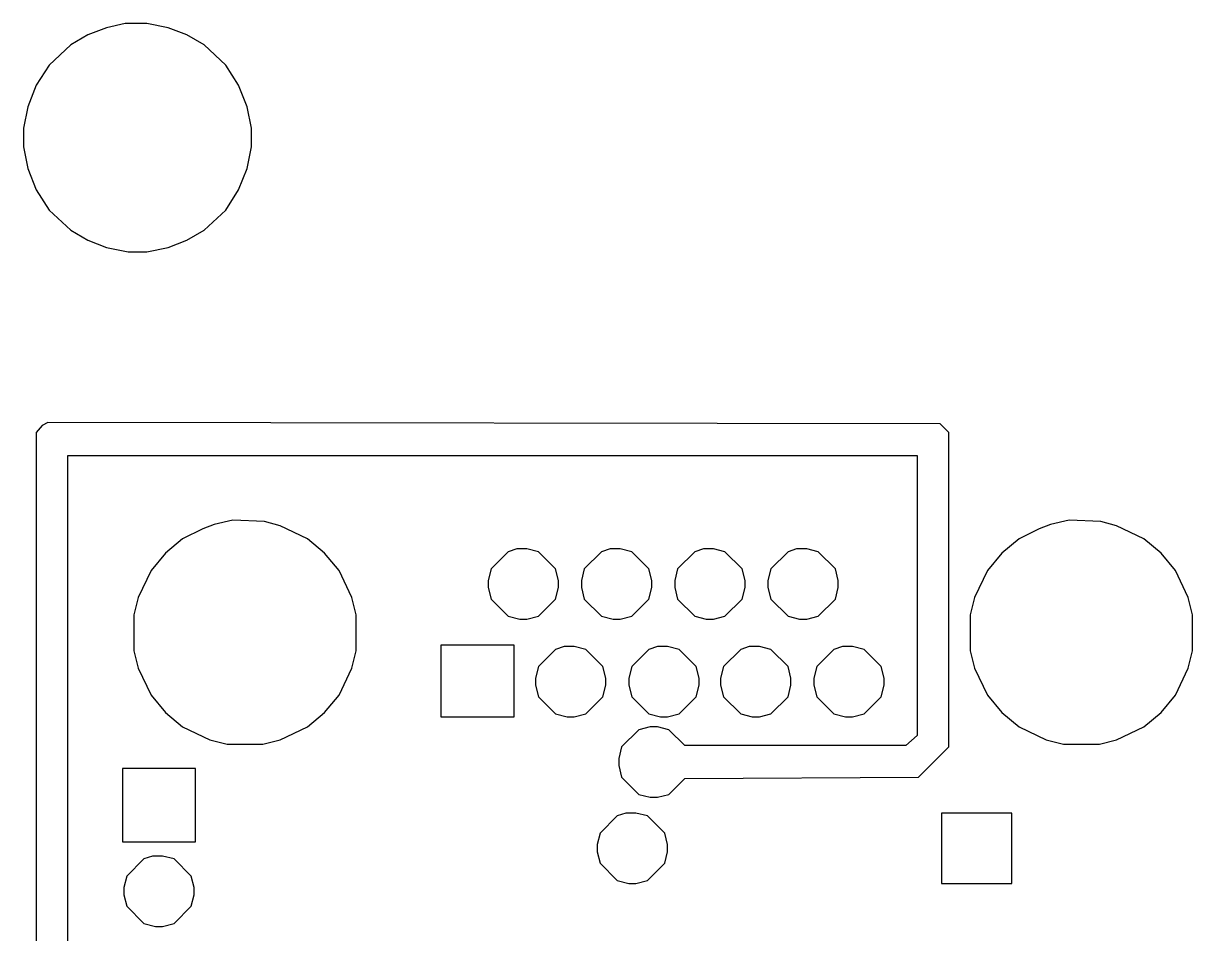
# Model space of a CAD drawing. Header units: millimetres. Extents: x 2 to 82, y 1 to 183.
# Drawn here: x 1.74 to 36.24, y 156.21 to 183.05 of the extents above; entities that cross this region are included whole.
import ezdxf

# ---------------------------------------------------------------- set-up
doc = ezdxf.new("R2010")
doc.units = ezdxf.units.MM
doc.layers.add('Default', color=70, linetype='Continuous')

msp = doc.modelspace()

# ---------------------------------------------------------------- linework, layer by layer
at = {"layer": 'Default'}
for points in [[(4.741333, 183.049333), (4.741333, 183.049333), (4.191, 182.922333), (3.640667, 182.710667), (3.132667, 182.414333), (2.497667, 181.821667), (2.116667, 181.229), (1.862667, 180.594), (1.735667, 179.959), (1.735667, 179.408667), (1.862667, 178.773667), (2.116667, 178.138667), (2.497667, 177.546), (3.132667, 176.953333), (3.640667, 176.657), (4.191, 176.445333), (4.826, 176.318333), (5.376333, 176.318333), (6.011333, 176.445333), (6.561667, 176.657), (7.069667, 176.953333), (7.704667, 177.546), (8.085667, 178.138667), (8.339667, 178.773667), (8.466667, 179.408667), (8.466667, 179.959), (8.339667, 180.594), (8.085667, 181.229), (7.704667, 181.821667), (7.069667, 182.414333), (6.561667, 182.710667), (6.011333, 182.922333), (5.376333, 183.049333), (4.741333, 183.049333)], [(4.741333, 183.049333), (4.741333, 183.049333), (4.191, 182.922333), (3.640667, 182.710667), (3.132667, 182.414333), (2.497667, 181.821667), (2.116667, 181.229), (1.862667, 180.594), (1.735667, 179.959), (1.735667, 179.408667), (1.862667, 178.773667), (2.116667, 178.138667), (2.497667, 177.546), (3.132667, 176.953333), (3.640667, 176.657), (4.191, 176.445333), (4.826, 176.318333), (5.376333, 176.318333), (6.011333, 176.445333), (6.561667, 176.657), (7.069667, 176.953333), (7.704667, 177.546), (8.085667, 178.138667), (8.339667, 178.773667), (8.466667, 179.408667), (8.466667, 179.959), (8.339667, 180.594), (8.085667, 181.229), (7.704667, 181.821667), (7.069667, 182.414333), (6.561667, 182.710667), (6.011333, 182.922333), (5.376333, 183.049333), (4.741333, 183.049333)], [(2.455333, 171.280667), (2.455333, 171.280667), (2.286, 171.196), (2.116667, 170.984333), (2.116667, 135.678333)], [(2.455333, 171.280667), (2.455333, 171.280667), (2.286, 171.196), (2.116667, 170.984333), (2.116667, 135.678333)], [(3.048, 136.059333), (3.048, 170.307), (28.109333, 170.307), (28.109333, 162.052), (27.770667, 161.755667), (21.251333, 161.755667), (20.785667, 162.221333), (20.447, 162.306), (20.235333, 162.306), (19.896667, 162.221333), (19.388667, 161.713333), (19.304, 161.374667), (19.304, 161.163), (19.388667, 160.824333), (19.896667, 160.316333), (20.235333, 160.231667), (20.447, 160.231667), (20.785667, 160.316333), (21.251333, 160.782), (28.151667, 160.824333), (29.040667, 161.713333), (29.040667, 170.984333), (28.786667, 171.238333), (2.455333, 171.280667)], [(3.048, 136.059333), (3.048, 170.307), (28.109333, 170.307), (28.109333, 162.052), (27.770667, 161.755667), (21.251333, 161.755667), (20.785667, 162.221333), (20.447, 162.306), (20.235333, 162.306), (19.896667, 162.221333), (19.388667, 161.713333), (19.304, 161.374667), (19.304, 161.163), (19.388667, 160.824333), (19.896667, 160.316333), (20.235333, 160.231667), (20.447, 160.231667), (20.785667, 160.316333), (21.251333, 160.782), (28.151667, 160.824333), (29.040667, 161.713333), (29.040667, 170.984333), (28.786667, 171.238333), (2.455333, 171.280667)], [(7.916333, 168.402), (7.916333, 168.402), (7.366, 168.275), (7.027333, 168.148), (6.434667, 167.851667), (5.926667, 167.428333), (5.503333, 166.920333), (5.122333, 166.116), (4.995333, 165.608), (4.995333, 164.549667), (5.122333, 164.041667), (5.503333, 163.237333), (5.926667, 162.729333), (6.434667, 162.306), (7.239, 161.925), (7.747, 161.798), (8.805333, 161.798), (9.313333, 161.925), (10.117667, 162.306), (10.625667, 162.729333), (11.049, 163.237333), (11.43, 164.041667), (11.557, 164.549667), (11.557, 165.608), (11.43, 166.116), (11.049, 166.920333), (10.625667, 167.428333), (10.117667, 167.851667), (9.313333, 168.232667), (8.847667, 168.359667), (7.916333, 168.402)], [(7.916333, 168.402), (7.916333, 168.402), (7.366, 168.275), (7.027333, 168.148), (6.434667, 167.851667), (5.926667, 167.428333), (5.503333, 166.920333), (5.122333, 166.116), (4.995333, 165.608), (4.995333, 164.549667), (5.122333, 164.041667), (5.503333, 163.237333), (5.926667, 162.729333), (6.434667, 162.306), (7.239, 161.925), (7.747, 161.798), (8.805333, 161.798), (9.313333, 161.925), (10.117667, 162.306), (10.625667, 162.729333), (11.049, 163.237333), (11.43, 164.041667), (11.557, 164.549667), (11.557, 165.608), (11.43, 166.116), (11.049, 166.920333), (10.625667, 167.428333), (10.117667, 167.851667), (9.313333, 168.232667), (8.847667, 168.359667), (7.916333, 168.402)], [(32.596667, 168.402), (32.596667, 168.402), (32.046333, 168.275), (31.707667, 168.148), (31.115, 167.851667), (30.607, 167.428333), (30.183667, 166.920333), (29.802667, 166.116), (29.675667, 165.608), (29.675667, 164.549667), (29.802667, 164.041667), (30.183667, 163.237333), (30.607, 162.729333), (31.115, 162.306), (31.919333, 161.925), (32.427333, 161.798), (33.485667, 161.798), (33.993667, 161.925), (34.798, 162.306), (35.306, 162.729333), (35.729333, 163.237333), (36.110333, 164.041667), (36.237333, 164.549667), (36.237333, 165.608), (36.110333, 166.116), (35.729333, 166.920333), (35.306, 167.428333), (34.798, 167.851667), (33.993667, 168.232667), (33.528, 168.359667), (32.596667, 168.402)], [(32.596667, 168.402), (32.596667, 168.402), (32.046333, 168.275), (31.707667, 168.148), (31.115, 167.851667), (30.607, 167.428333), (30.183667, 166.920333), (29.802667, 166.116), (29.675667, 165.608), (29.675667, 164.549667), (29.802667, 164.041667), (30.183667, 163.237333), (30.607, 162.729333), (31.115, 162.306), (31.919333, 161.925), (32.427333, 161.798), (33.485667, 161.798), (33.993667, 161.925), (34.798, 162.306), (35.306, 162.729333), (35.729333, 163.237333), (36.110333, 164.041667), (36.237333, 164.549667), (36.237333, 165.608), (36.110333, 166.116), (35.729333, 166.920333), (35.306, 167.428333), (34.798, 167.851667), (33.993667, 168.232667), (33.528, 168.359667), (32.596667, 168.402)], [(16.298333, 167.555333), (16.298333, 167.555333), (16.044333, 167.470667), (15.536333, 166.962667), (15.451667, 166.624), (15.451667, 166.412333), (15.536333, 166.073667), (16.044333, 165.565667), (16.383, 165.481), (16.594667, 165.481), (16.933333, 165.565667), (17.441333, 166.073667), (17.526, 166.412333), (17.526, 166.624), (17.441333, 166.962667), (16.933333, 167.470667), (16.594667, 167.555333), (16.298333, 167.555333)], [(16.298333, 167.555333), (16.298333, 167.555333), (16.044333, 167.470667), (15.536333, 166.962667), (15.451667, 166.624), (15.451667, 166.412333), (15.536333, 166.073667), (16.044333, 165.565667), (16.383, 165.481), (16.594667, 165.481), (16.933333, 165.565667), (17.441333, 166.073667), (17.526, 166.412333), (17.526, 166.624), (17.441333, 166.962667), (16.933333, 167.470667), (16.594667, 167.555333), (16.298333, 167.555333)], [(19.05, 167.555333), (19.05, 167.555333), (18.796, 167.470667), (18.288, 166.962667), (18.203333, 166.624), (18.203333, 166.412333), (18.288, 166.073667), (18.796, 165.565667), (19.134667, 165.481), (19.346333, 165.481), (19.685, 165.565667), (20.193, 166.073667), (20.277667, 166.412333), (20.277667, 166.624), (20.193, 166.962667), (19.685, 167.470667), (19.346333, 167.555333), (19.05, 167.555333)], [(19.05, 167.555333), (19.05, 167.555333), (18.796, 167.470667), (18.288, 166.962667), (18.203333, 166.624), (18.203333, 166.412333), (18.288, 166.073667), (18.796, 165.565667), (19.134667, 165.481), (19.346333, 165.481), (19.685, 165.565667), (20.193, 166.073667), (20.277667, 166.412333), (20.277667, 166.624), (20.193, 166.962667), (19.685, 167.470667), (19.346333, 167.555333), (19.05, 167.555333)], [(21.801667, 167.555333), (21.801667, 167.555333), (21.547667, 167.470667), (21.039667, 166.962667), (20.955, 166.624), (20.955, 166.412333), (21.039667, 166.073667), (21.547667, 165.565667), (21.886333, 165.481), (22.098, 165.481), (22.436667, 165.565667), (22.944667, 166.073667), (23.029333, 166.412333), (23.029333, 166.624), (22.944667, 166.962667), (22.436667, 167.470667), (22.098, 167.555333), (21.801667, 167.555333)], [(21.801667, 167.555333), (21.801667, 167.555333), (21.547667, 167.470667), (21.039667, 166.962667), (20.955, 166.624), (20.955, 166.412333), (21.039667, 166.073667), (21.547667, 165.565667), (21.886333, 165.481), (22.098, 165.481), (22.436667, 165.565667), (22.944667, 166.073667), (23.029333, 166.412333), (23.029333, 166.624), (22.944667, 166.962667), (22.436667, 167.470667), (22.098, 167.555333), (21.801667, 167.555333)], [(24.553333, 167.555333), (24.553333, 167.555333), (24.299333, 167.470667), (23.791333, 166.962667), (23.706667, 166.624), (23.706667, 166.412333), (23.791333, 166.073667), (24.299333, 165.565667), (24.638, 165.481), (24.849667, 165.481), (25.188333, 165.565667), (25.696333, 166.073667), (25.781, 166.412333), (25.781, 166.624), (25.696333, 166.962667), (25.188333, 167.470667), (24.849667, 167.555333), (24.553333, 167.555333)], [(24.553333, 167.555333), (24.553333, 167.555333), (24.299333, 167.470667), (23.791333, 166.962667), (23.706667, 166.624), (23.706667, 166.412333), (23.791333, 166.073667), (24.299333, 165.565667), (24.638, 165.481), (24.849667, 165.481), (25.188333, 165.565667), (25.696333, 166.073667), (25.781, 166.412333), (25.781, 166.624), (25.696333, 166.962667), (25.188333, 167.470667), (24.849667, 167.555333), (24.553333, 167.555333)], [(14.054667, 164.719), (14.054667, 164.719), (14.054667, 162.602333), (16.213667, 162.602333), (16.213667, 164.719), (14.054667, 164.719)], [(14.054667, 164.719), (14.054667, 164.719), (14.054667, 162.602333), (16.213667, 162.602333), (16.213667, 164.719), (14.054667, 164.719)], [(17.695333, 164.676667), (17.695333, 164.676667), (17.441333, 164.592), (16.933333, 164.084), (16.848667, 163.745333), (16.848667, 163.533667), (16.933333, 163.195), (17.441333, 162.687), (17.78, 162.602333), (17.991667, 162.602333), (18.330333, 162.687), (18.838333, 163.195), (18.923, 163.533667), (18.923, 163.745333), (18.838333, 164.084), (18.330333, 164.592), (17.991667, 164.676667), (17.695333, 164.676667)], [(17.695333, 164.676667), (17.695333, 164.676667), (17.441333, 164.592), (16.933333, 164.084), (16.848667, 163.745333), (16.848667, 163.533667), (16.933333, 163.195), (17.441333, 162.687), (17.78, 162.602333), (17.991667, 162.602333), (18.330333, 162.687), (18.838333, 163.195), (18.923, 163.533667), (18.923, 163.745333), (18.838333, 164.084), (18.330333, 164.592), (17.991667, 164.676667), (17.695333, 164.676667)], [(20.447, 164.676667), (20.447, 164.676667), (20.193, 164.592), (19.685, 164.084), (19.600333, 163.745333), (19.600333, 163.533667), (19.685, 163.195), (20.193, 162.687), (20.531667, 162.602333), (20.743333, 162.602333), (21.082, 162.687), (21.59, 163.195), (21.674667, 163.533667), (21.674667, 163.745333), (21.59, 164.084), (21.082, 164.592), (20.743333, 164.676667), (20.447, 164.676667)], [(20.447, 164.676667), (20.447, 164.676667), (20.193, 164.592), (19.685, 164.084), (19.600333, 163.745333), (19.600333, 163.533667), (19.685, 163.195), (20.193, 162.687), (20.531667, 162.602333), (20.743333, 162.602333), (21.082, 162.687), (21.59, 163.195), (21.674667, 163.533667), (21.674667, 163.745333), (21.59, 164.084), (21.082, 164.592), (20.743333, 164.676667), (20.447, 164.676667)], [(23.156333, 164.676667), (23.156333, 164.676667), (22.902333, 164.592), (22.394333, 164.084), (22.309667, 163.745333), (22.309667, 163.533667), (22.394333, 163.195), (22.902333, 162.687), (23.241, 162.602333), (23.452667, 162.602333), (23.791333, 162.687), (24.299333, 163.195), (24.384, 163.533667), (24.384, 163.745333), (24.299333, 164.084), (23.791333, 164.592), (23.452667, 164.676667), (23.156333, 164.676667)], [(23.156333, 164.676667), (23.156333, 164.676667), (22.902333, 164.592), (22.394333, 164.084), (22.309667, 163.745333), (22.309667, 163.533667), (22.394333, 163.195), (22.902333, 162.687), (23.241, 162.602333), (23.452667, 162.602333), (23.791333, 162.687), (24.299333, 163.195), (24.384, 163.533667), (24.384, 163.745333), (24.299333, 164.084), (23.791333, 164.592), (23.452667, 164.676667), (23.156333, 164.676667)], [(25.908, 164.676667), (25.908, 164.676667), (25.654, 164.592), (25.146, 164.084), (25.061333, 163.745333), (25.061333, 163.533667), (25.146, 163.195), (25.654, 162.687), (25.992667, 162.602333), (26.204333, 162.602333), (26.543, 162.687), (27.051, 163.195), (27.135667, 163.533667), (27.135667, 163.745333), (27.051, 164.084), (26.543, 164.592), (26.204333, 164.676667), (25.908, 164.676667)], [(25.908, 164.676667), (25.908, 164.676667), (25.654, 164.592), (25.146, 164.084), (25.061333, 163.745333), (25.061333, 163.533667), (25.146, 163.195), (25.654, 162.687), (25.992667, 162.602333), (26.204333, 162.602333), (26.543, 162.687), (27.051, 163.195), (27.135667, 163.533667), (27.135667, 163.745333), (27.051, 164.084), (26.543, 164.592), (26.204333, 164.676667), (25.908, 164.676667)], [(4.656667, 161.078333), (4.656667, 161.078333), (4.656667, 158.919333), (6.815667, 158.919333), (6.815667, 161.078333), (4.656667, 161.078333)], [(4.656667, 161.078333), (4.656667, 161.078333), (4.656667, 158.919333), (6.815667, 158.919333), (6.815667, 161.078333), (4.656667, 161.078333)], [(19.515667, 159.766), (19.515667, 159.766), (19.261667, 159.681333), (18.753667, 159.173333), (18.669, 158.834667), (18.669, 158.623), (18.753667, 158.284333), (19.261667, 157.776333), (19.600333, 157.691667), (19.812, 157.691667), (20.150667, 157.776333), (20.658667, 158.284333), (20.743333, 158.623), (20.743333, 158.834667), (20.658667, 159.173333), (20.150667, 159.681333), (19.812, 159.766), (19.515667, 159.766)], [(19.515667, 159.766), (19.515667, 159.766), (19.261667, 159.681333), (18.753667, 159.173333), (18.669, 158.834667), (18.669, 158.623), (18.753667, 158.284333), (19.261667, 157.776333), (19.600333, 157.691667), (19.812, 157.691667), (20.150667, 157.776333), (20.658667, 158.284333), (20.743333, 158.623), (20.743333, 158.834667), (20.658667, 159.173333), (20.150667, 159.681333), (19.812, 159.766), (19.515667, 159.766)], [(28.829, 159.766), (28.829, 159.766), (28.829, 157.691667), (30.903333, 157.691667), (30.903333, 159.766), (28.829, 159.766)], [(28.829, 159.766), (28.829, 159.766), (28.829, 157.691667), (30.903333, 157.691667), (30.903333, 159.766), (28.829, 159.766)], [(5.545667, 158.496), (5.545667, 158.496), (5.291667, 158.411333), (4.783667, 157.903333), (4.699, 157.564667), (4.699, 157.353), (4.783667, 157.014333), (5.291667, 156.506333), (5.630333, 156.421667), (5.842, 156.421667), (6.180667, 156.506333), (6.688667, 157.014333), (6.773333, 157.353), (6.773333, 157.564667), (6.688667, 157.903333), (6.180667, 158.411333), (5.842, 158.496), (5.545667, 158.496)], [(5.545667, 158.496), (5.545667, 158.496), (5.291667, 158.411333), (4.783667, 157.903333), (4.699, 157.564667), (4.699, 157.353), (4.783667, 157.014333), (5.291667, 156.506333), (5.630333, 156.421667), (5.842, 156.421667), (6.180667, 156.506333), (6.688667, 157.014333), (6.773333, 157.353), (6.773333, 157.564667), (6.688667, 157.903333), (6.180667, 158.411333), (5.842, 158.496), (5.545667, 158.496)]]:
    msp.add_lwpolyline(points, dxfattribs=at)

doc.saveas('drawing.dxf')
